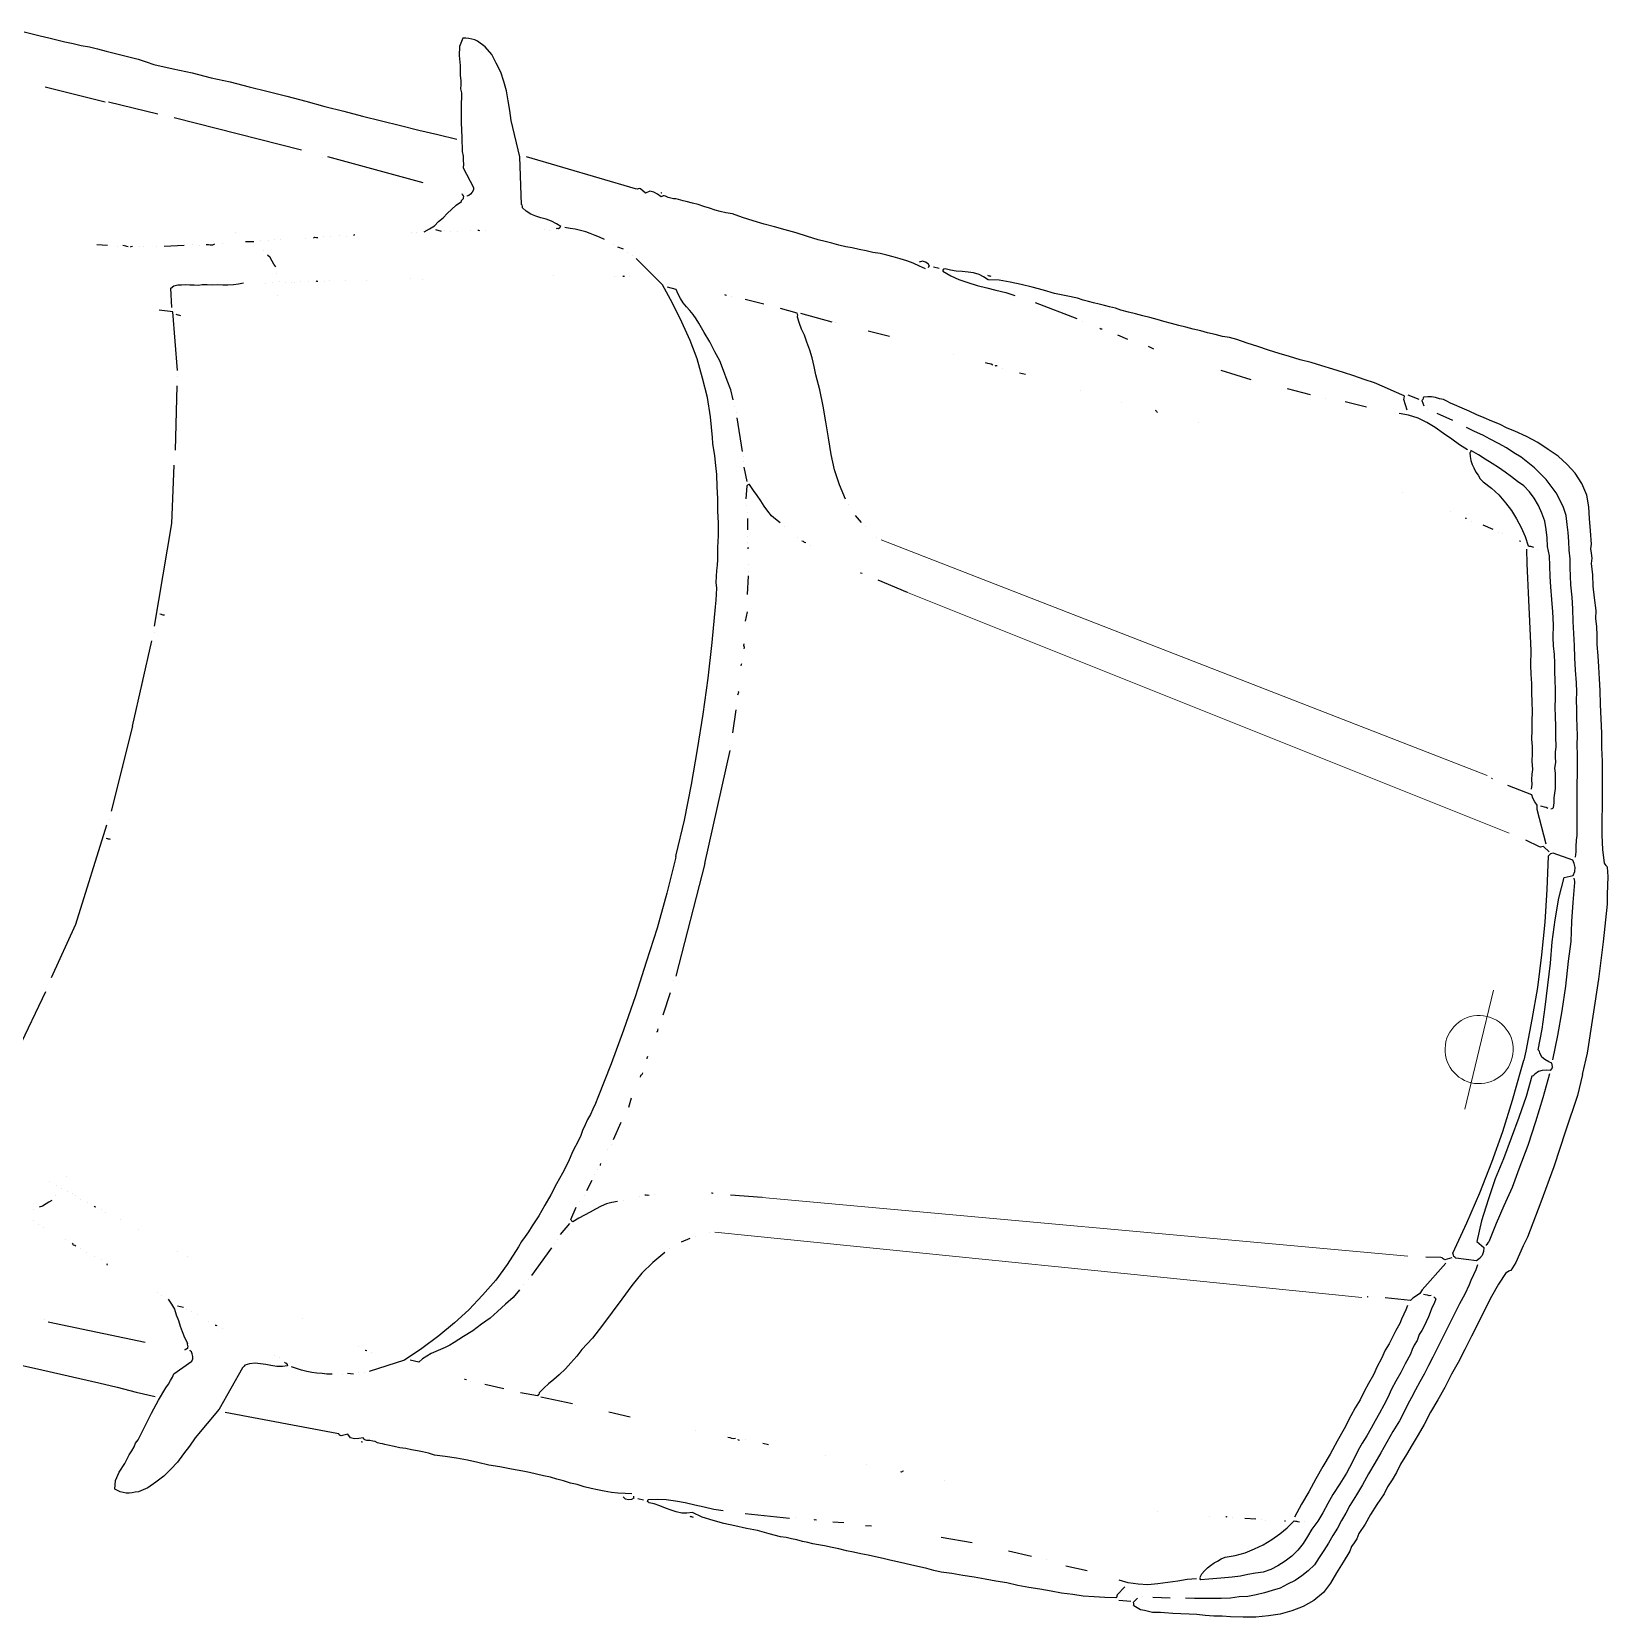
# Model space of a CAD drawing. Header units: metres. Extents: x -45 to 1930, y -347 to 488.
# Drawn here: x 113.366 to 115.365, y -323.174 to -321.165 of the extents above; entities that cross this region are included whole.
import ezdxf

# ---------------------------------------------------------------- set-up
doc = ezdxf.new("R2010")
doc.units = ezdxf.units.M

# ---------------------------------------------------------------- blocks, each defined once
blk = doc.blocks.new('BMW3-PUD')
at = {"lineweight": 0}
for p, q in [((1.0314, 0.4512), (0.2143, 0.3401)), ((0.9833, 0.3943), (0.17, 0.2757)), ((0.1432, 0.0776), (0.1432, 0)), ((0.1432, -0.0776), (0.1432, 0)), ((0.9833, -0.3943), (0.17, -0.2757)), ((1.0314, -0.4512), (0.2143, -0.3401))]:
    blk.add_line(p, q, dxfattribs=at)
for points in [[(1.5236, 0.7387), (1.5228, 0.7394), (1.5213, 0.7394), (1.5198, 0.7409), (1.519, 0.7424), (1.525, 0.7447), (1.5318, 0.7463), (1.5393, 0.7471), (1.546, 0.7472), (1.5528, 0.748), (1.5595, 0.7489), (1.5663, 0.7512), (1.5715, 0.7543), (1.5722, 0.7558), (1.573, 0.7573), (1.5737, 0.758), (1.5737, 0.758), (1.5902, 0.8161), (1.6115, 0.8584), (1.6159, 0.8704), (1.621, 0.8818), (1.6261, 0.8938), (1.632, 0.9044), (1.6386, 0.915), (1.6468, 0.9249), (1.6549, 0.934), (1.6653, 0.9416), (1.6691, 0.9432), (1.6728, 0.9447), (1.6765, 0.9462), (1.6803, 0.9471), (1.684, 0.9471), (1.6878, 0.9471), (1.6916, 0.9464), (1.6953, 0.9457), (1.697, 0.9345), (1.6948, 0.9232), (1.6905, 0.9111), (1.6876, 0.8991), (1.6855, 0.893), (1.684, 0.8878), (1.6833, 0.8825), (1.6811, 0.878), (1.6768, 0.8592), (1.6725, 0.8411), (1.6675, 0.823), (1.6625, 0.8057), (1.6603, 0.8004), (1.6588, 0.7951), (1.6574, 0.7906), (1.6567, 0.7861), (1.6382, 0.7648), (1.6375, 0.7618), (1.6382, 0.7588), (1.6398, 0.7558), (1.6413, 0.7536), (1.6413, 0.7536), (1.6428, 0.7529), (1.6436, 0.7521), (1.6436, 0.7521)], [(1.8455, 0.8206), (1.8207, 0.8203), (1.796, 0.82), (1.7712, 0.8197), (1.7464, 0.8194), (1.7224, 0.8192), (1.6976, 0.8196), (1.6728, 0.8193)], [(0.421, 0.7668), (0.4283, 0.7789), (0.4283, 0.7804), (0.4283, 0.7812), (0.4283, 0.7827), (0.429, 0.7834), (0.4425, 0.7859), (0.456, 0.7883), (0.4695, 0.7907), (0.483, 0.7916), (0.4972, 0.7933), (0.5107, 0.7942), (0.525, 0.7951), (0.5392, 0.796), (0.5535, 0.7969), (0.5678, 0.7971), (0.582, 0.798), (0.5955, 0.7989), (0.6098, 0.7998), (0.624, 0.8008), (0.6383, 0.8017), (0.6518, 0.8034), (0.6615, 0.8035), (0.6706, 0.8028), (0.6803, 0.803), (0.6901, 0.8031), (0.6991, 0.8032), (0.7089, 0.8033), (0.7186, 0.8034), (0.7276, 0.8035), (0.7374, 0.8036), (0.7471, 0.8038), (0.7562, 0.8046), (0.7659, 0.8047), (0.7749, 0.8048), (0.7847, 0.8049), (0.7937, 0.8051), (0.8035, 0.8052), (0.811, 0.806), (0.8185, 0.8061), (0.8252, 0.8062), (0.832, 0.8063), (0.8395, 0.8063), (0.8462, 0.8064), (0.853, 0.8065), (0.8605, 0.8074), (0.8755, 0.8068), (0.8905, 0.8062), (0.9048, 0.8071), (0.9198, 0.8073), (0.9341, 0.8075), (0.9484, 0.8069), (0.9626, 0.8063), (0.9762, 0.8035), (0.9829, 0.8058), (0.9889, 0.8074), (0.9964, 0.8075), (1.0032, 0.8068), (1.0107, 0.8061), (1.0182, 0.8047), (1.0257, 0.8041), (1.0325, 0.8042), (1.034, 0.8034), (1.0347, 0.8034), (1.0348, 0.8019), (1.0348, 0.8004), (1.0236, 0.7973), (1.0123, 0.7949), (1.0003, 0.794), (0.9883, 0.7931), (0.9756, 0.793), (0.9635, 0.7928), (0.9508, 0.7927), (0.9388, 0.7918)], [(0.9784, 0.8088), (0.9776, 0.8088), (0.9761, 0.8087), (0.9754, 0.8087), (0.9739, 0.8087)], [(1.0535, 0.8007), (1.0535, 0.8007), (1.0535, 0.8022), (1.0528, 0.8029), (1.0528, 0.8029), (1.055, 0.8052), (1.0587, 0.8067), (1.0625, 0.8068), (1.0663, 0.8046)], [(1.0566, 0.7984), (1.0648, 0.8), (1.0738, 0.8016), (1.0821, 0.8025), (1.0911, 0.8033), (1.1001, 0.8035), (1.1083, 0.8036), (1.1173, 0.8037), (1.1264, 0.803), (1.1354, 0.8031), (1.1444, 0.8025), (1.1534, 0.8026), (1.1617, 0.8019), (1.1707, 0.802), (1.1797, 0.8022), (1.1887, 0.8023), (1.1977, 0.8024), (1.212, 0.8033), (1.227, 0.8042), (1.2412, 0.8051), (1.2555, 0.8053), (1.269, 0.8055), (1.2833, 0.8064), (1.2975, 0.8073), (1.311, 0.809), (1.3193, 0.8083), (1.3268, 0.8084), (1.3335, 0.8085), (1.341, 0.8093), (1.3485, 0.8094), (1.356, 0.8103), (1.3636, 0.8104), (1.3718, 0.8104), (1.3756, 0.8105), (1.3786, 0.8105), (1.3816, 0.8106), (1.3853, 0.8106), (1.3883, 0.8099), (1.3914, 0.8099), (1.3951, 0.81), (1.3988, 0.8108), (1.4004, 0.8108), (1.4018, 0.8108), (1.4026, 0.8101), (1.4041, 0.8086), (1.4094, 0.8109), (1.4146, 0.8125), (1.4198, 0.8125), (1.4244, 0.8088), (1.4319, 0.8127), (1.4334, 0.8127), (1.4349, 0.812), (1.4356, 0.8112), (1.4379, 0.8112), (1.582, 0.8182)], [(1.4055, 0.8139), (1.4055, 0.8139), (1.4048, 0.8139), (1.4041, 0.8138), (1.4041, 0.8138)], [(1.4378, 0.8143), (1.4378, 0.8143)], [(0.0086, 0), (0.0085, 0.0275), (0.0125, 0.0749), (0.0164, 0.1222), (0.0218, 0.1696), (0.028, 0.217), (0.0309, 0.229), (0.033, 0.2403), (0.0351, 0.2516), (0.0388, 0.2629), (0.0402, 0.2637), (0.041, 0.2644), (0.0425, 0.266), (0.0439, 0.2667), (0.0498, 0.2833), (0.0548, 0.3006), (0.0591, 0.3187), (0.0634, 0.3376), (0.0677, 0.3556), (0.072, 0.3737), (0.0763, 0.3918), (0.0813, 0.4083), (0.0856, 0.4264), (0.0907, 0.4437), (0.0957, 0.4611), (0.1, 0.4784), (0.1043, 0.4927), (0.1087, 0.507), (0.113, 0.5206), (0.1173, 0.5342), (0.1202, 0.5455), (0.1231, 0.556), (0.1268, 0.5658), (0.1289, 0.5756), (0.1347, 0.5907), (0.1398, 0.605), (0.1434, 0.6186), (0.1485, 0.6322), (0.1491, 0.6389), (0.1513, 0.645), (0.1535, 0.6503), (0.1542, 0.6563), (0.1593, 0.6721), (0.1643, 0.6872), (0.1687, 0.7015), (0.1745, 0.7151), (0.1841, 0.728), (0.1953, 0.7386), (0.2079, 0.747), (0.2214, 0.7547), (0.2355, 0.7601), (0.2505, 0.7655), (0.2662, 0.7695), (0.282, 0.7727), (0.2924, 0.7743), (0.3029, 0.7767), (0.3134, 0.7783), (0.3239, 0.7799), (0.3337, 0.7815), (0.3442, 0.7839), (0.3539, 0.7855), (0.3644, 0.7872), (0.3696, 0.788), (0.3749, 0.7895), (0.3794, 0.7904), (0.3846, 0.7904), (0.3899, 0.7905), (0.3951, 0.7905), (0.3997, 0.7891), (0.4042, 0.7876), (0.4049, 0.7869), (0.4049, 0.7861), (0.405, 0.7846), (0.4057, 0.7832), (0.402, 0.7771)], [(0.4095, 0.7832), (0.4245, 0.7856)], [(0.8548, 0.7818), (0.911, 0.7892)], [(1.04, 0.8027), (1.0475, 0.8028)], [(0.3616, 0.7676), (0.3833, 0.7716)], [(0.3961, 0.774), (0.3961, 0.774)], [(0.7513, 0.767), (0.7588, 0.7686)], [(0.7866, 0.7712), (0.8001, 0.7736)], [(0.8211, 0.7761), (0.8211, 0.7761), (0.8226, 0.7761), (0.8233, 0.7761), (0.8241, 0.7769)], [(0.8473, 0.7794), (0.8473, 0.7794)], [(0.0815, 0.2657), (0.0822, 0.2724), (0.0836, 0.2792), (0.085, 0.2868), (0.0857, 0.2928), (0.0885, 0.3056), (0.0921, 0.3191), (0.095, 0.3312), (0.0978, 0.344), (0.1007, 0.356), (0.1036, 0.3688), (0.1064, 0.3809), (0.1093, 0.3929), (0.1122, 0.4042), (0.115, 0.4162), (0.1179, 0.4268), (0.1208, 0.4381), (0.1236, 0.4487), (0.1265, 0.4592), (0.1286, 0.4697), (0.1315, 0.481), (0.1366, 0.4961), (0.1409, 0.5112), (0.1452, 0.5262), (0.1496, 0.5406), (0.1539, 0.5556), (0.1582, 0.5707), (0.1625, 0.585), (0.1676, 0.6001), (0.1705, 0.6106), (0.1734, 0.6212), (0.1763, 0.6317), (0.1799, 0.6423), (0.1828, 0.6528), (0.1864, 0.6634), (0.19, 0.6732), (0.1937, 0.6838), (0.1996, 0.6929), (0.2062, 0.7012), (0.2129, 0.7088), (0.2211, 0.7156), (0.2293, 0.7225), (0.2382, 0.7279), (0.2471, 0.7332), (0.2569, 0.7378), (0.2666, 0.7424), (0.277, 0.7456), (0.2875, 0.7495), (0.2987, 0.7526), (0.31, 0.7557), (0.3204, 0.7581), (0.3317, 0.7605), (0.3429, 0.7629)], [(0.335, 0.7358), (0.3462, 0.7396), (0.3574, 0.7443), (0.3693, 0.7489), (0.3813, 0.7536), (0.3933, 0.7575), (0.4053, 0.7599), (0.418, 0.7608), (0.43, 0.7602)], [(0.4721, 0.7584), (0.4999, 0.7588)], [(0.5255, 0.7568), (0.5255, 0.7568)], [(0.545, 0.757), (0.575, 0.7574)], [(0.6223, 0.7579), (0.6621, 0.7607)], [(1.4613, 0.7394), (1.468, 0.741), (1.474, 0.7418), (1.4807, 0.7427), (1.4867, 0.7435), (1.4935, 0.7436), (1.5003, 0.7437), (1.507, 0.743), (1.5138, 0.7423)], [(1.6856, 0.6955), (1.6802, 0.7007), (1.6749, 0.7059), (1.6711, 0.7127), (1.6665, 0.7186), (1.6627, 0.7253), (1.6588, 0.7313), (1.6543, 0.738), (1.6489, 0.7439), (1.6489, 0.7454), (1.6482, 0.7469), (1.6474, 0.7484), (1.6474, 0.7492), (1.6474, 0.7507), (1.6481, 0.7514), (1.6496, 0.7529), (1.6503, 0.7537)], [(1.7014, 0.7558), (1.8267, 0.7596)], [(1.8327, 0.7574), (1.8327, 0.7574)], [(0.126, 0.318), (0.126, 0.318), (0.1244, 0.3188), (0.1237, 0.3195), (0.1229, 0.3202), (0.1236, 0.3262), (0.125, 0.3323), (0.1257, 0.3383), (0.1264, 0.3443), (0.1278, 0.3511), (0.1292, 0.3571), (0.1307, 0.3631), (0.1329, 0.3691), (0.1335, 0.3767), (0.1357, 0.3835), (0.1371, 0.3895), (0.1378, 0.3955), (0.1414, 0.4091), (0.1442, 0.4211), (0.1478, 0.4332), (0.1507, 0.4445), (0.1528, 0.4558), (0.1557, 0.4663), (0.1586, 0.4776), (0.1615, 0.4881), (0.1643, 0.4987), (0.1672, 0.5092), (0.1708, 0.5198), (0.1737, 0.5296), (0.1773, 0.5454), (0.1816, 0.5612), (0.1867, 0.5763), (0.1918, 0.5914), (0.1954, 0.6042), (0.199, 0.617), (0.2026, 0.6291), (0.2077, 0.6404), (0.2106, 0.6509), (0.2142, 0.6607), (0.2186, 0.6705), (0.2245, 0.6796), (0.2311, 0.688), (0.2386, 0.6956), (0.246, 0.7024), (0.255, 0.7078), (0.2639, 0.7116), (0.2729, 0.7155), (0.2818, 0.7194), (0.2916, 0.7232), (0.3005, 0.7263), (0.3103, 0.7295), (0.32, 0.7326), (0.3297, 0.7357), (0.3305, 0.7357), (0.3305, 0.7342), (0.3305, 0.7335), (0.3312, 0.7327), (0.3298, 0.7282), (0.3276, 0.7237), (0.3247, 0.7191), (0.3217, 0.7153), (0.318, 0.7108), (0.3143, 0.7077), (0.3106, 0.7039), (0.3061, 0.7009), (0.2942, 0.6955), (0.283, 0.6893), (0.2725, 0.6817), (0.2629, 0.6741), (0.254, 0.665), (0.2458, 0.6558), (0.2384, 0.646), (0.2318, 0.6354), (0.2303, 0.6354), (0.2288, 0.6354), (0.2273, 0.6354), (0.225, 0.6353)], [(1.1907, 0), (1.1907, 0.0026), (1.1909, 0.0476), (1.1927, 0.0935), (1.1959, 0.1386), (1.1991, 0.1836), (1.2038, 0.2295), (1.2093, 0.2746), (1.2155, 0.3197), (1.2169, 0.328), (1.2183, 0.3356), (1.2197, 0.3431), (1.2219, 0.3499), (1.2233, 0.3574), (1.2247, 0.3649), (1.2254, 0.3717), (1.2268, 0.3785), (1.2304, 0.3935), (1.2332, 0.4086), (1.2368, 0.4236), (1.2411, 0.4387), (1.2447, 0.4538), (1.249, 0.4681), (1.2533, 0.4831), (1.2584, 0.4975), (1.2613, 0.5058), (1.2642, 0.5126), (1.2671, 0.5201), (1.2693, 0.5276), (1.278, 0.5525), (1.2875, 0.5752), (1.2993, 0.5978), (1.3118, 0.6198), (1.3258, 0.6402), (1.3413, 0.6607), (1.3583, 0.6811), (1.3761, 0.7009), (1.4164, 0.7254)], [(1.4224, 0.7277), (1.4224, 0.7277)], [(1.4291, 0.73), (1.4291, 0.73)], [(1.4351, 0.7331), (1.4426, 0.734)], [(1.4485, 0.7363), (1.4485, 0.7363)], [(1.5312, 0.735), (1.5312, 0.735)], [(1.5379, 0.7336), (1.5379, 0.7336)], [(1.081, 0.7041), (1.1088, 0.7044)], [(1.0873, 0.4909), (1.0991, 0.5068), (1.1094, 0.5235), (1.1182, 0.5416), (1.1262, 0.5612), (1.1343, 0.5801), (1.1423, 0.599), (1.1511, 0.6179), (1.1607, 0.6352), (1.165, 0.645), (1.1702, 0.6549), (1.1753, 0.664), (1.1812, 0.673), (1.1864, 0.6806), (1.1916, 0.6874), (1.196, 0.6935), (1.2004, 0.701), (1.2004, 0.7018), (1.2004, 0.7033), (1.2011, 0.704), (1.2019, 0.7056), (1.2236, 0.7066)], [(1.1515, 0.7057), (1.1515, 0.7057)], [(1.1561, 0.705), (1.1973, 0.7062)], [(1.2454, 0.7068), (1.2702, 0.7071)], [(1.2882, 0.7073), (1.2882, 0.7073)], [(1.2942, 0.7067), (1.2942, 0.7067), (1.2957, 0.7067), (1.2965, 0.7067), (1.2965, 0.7067)], [(1.6102, 0.7157), (1.6102, 0.7157)], [(1.62, 0.7136), (1.62, 0.7136), (1.6193, 0.7135), (1.6178, 0.7135), (1.6178, 0.7135)], [(1.6291, 0.7107), (1.6291, 0.7107)], [(1.6449, 0.7063), (1.6449, 0.7063)], [(1.6532, 0.7042), (1.6532, 0.7042)], [(0.6742, 0.6895), (0.6742, 0.6895)], [(0.7282, 0.6901), (0.7282, 0.6901), (0.7297, 0.6909), (0.7305, 0.6917), (0.7312, 0.6917)], [(0.7755, 0.6922), (0.7755, 0.6922)], [(0.8295, 0.6943), (0.8295, 0.6943)], [(0.9023, 0.6975), (0.9099, 0.6976)], [(0.9324, 0.6978), (0.9324, 0.6978)], [(0.9421, 0.6994), (0.9421, 0.6994), (0.9414, 0.7002), (0.9398, 0.7002), (0.9398, 0.7002)], [(0.9451, 0.6995), (0.9474, 0.7003), (0.9496, 0.7003), (0.9519, 0.7003), (0.9549, 0.7004)], [(0.9962, 0.7009), (0.9962, 0.7009)], [(1.2552, 0.58), (1.261, 0.5914), (1.2684, 0.602), (1.2758, 0.6133), (1.2832, 0.6239), (1.2921, 0.6338), (1.3009, 0.6444), (1.3106, 0.6543), (1.3202, 0.6642), (1.3247, 0.6687), (1.3299, 0.6733), (1.3351, 0.6771), (1.3403, 0.6809), (1.3455, 0.6847), (1.35, 0.6893), (1.3544, 0.6939), (1.3581, 0.6992), (1.3694, 0.6993)], [(1.4189, 0.7014), (1.4189, 0.7014)], [(1.4279, 0.7), (1.4279, 0.7), (1.4272, 0.7), (1.4257, 0.7), (1.4257, 0.7)], [(1.4377, 0.6971), (1.4377, 0.6971)], [(1.6607, 0.7028), (1.6607, 0.7028)], [(1.6645, 0.7013), (1.672, 0.7014)], [(1.6954, 0.6927), (1.6954, 0.6927)], [(1.7014, 0.6905), (1.7014, 0.6905)], [(0.4027, 0.6637), (0.4027, 0.6637)], [(1.5138, 0.6793), (1.5138, 0.6793)], [(1.7714, 0.6703), (1.7714, 0.6703), (1.7714, 0.6711), (1.7707, 0.6718), (1.7707, 0.6718)], [(1.7798, 0.6666), (1.7798, 0.6666)], [(1.7895, 0.6653), (1.7895, 0.6653)], [(0.267, 0.6433), (0.267, 0.6433)], [(0.273, 0.6434), (0.273, 0.6434)], [(0.2797, 0.645), (0.2932, 0.6474)], [(0.309, 0.6491), (0.309, 0.6491)], [(0.3157, 0.6507), (0.3157, 0.6507), (0.3165, 0.6507), (0.3172, 0.6507), (0.3172, 0.6507)], [(0.3374, 0.6547), (0.3374, 0.6547)], [(1.8001, 0.6616), (1.8001, 0.6616)], [(1.8084, 0.6595), (1.8084, 0.6595)], [(1.8204, 0.6551), (1.8197, 0.6559), (1.8189, 0.6566), (1.8167, 0.6566), (1.8152, 0.6573)], [(1.8302, 0.6522), (1.8302, 0.6522)], [(1.8604, 0.6436), (1.8604, 0.6436)], [(0.1558, 0.3364), (0.1564, 0.3424), (0.1579, 0.3484), (0.1593, 0.3552), (0.16, 0.3612), (0.1629, 0.371), (0.165, 0.3801), (0.1672, 0.3891), (0.17, 0.3981), (0.1721, 0.4094), (0.175, 0.4207), (0.1771, 0.432), (0.1807, 0.4441), (0.1836, 0.4554), (0.1865, 0.4667), (0.1901, 0.478), (0.193, 0.4893), (0.1973, 0.5073), (0.2023, 0.5247), (0.2073, 0.5428), (0.2124, 0.5601), (0.2175, 0.5774), (0.2225, 0.5955), (0.2276, 0.6128), (0.2326, 0.6309)], [(0.219, 0.633), (0.219, 0.633)], [(0.2423, 0.6385), (0.2423, 0.6385), (0.243, 0.6386), (0.2438, 0.6386), (0.2438, 0.6386)], [(1.6742, 0.6368), (1.6742, 0.6368)], [(1.6885, 0.634), (1.6885, 0.634)], [(1.8679, 0.6414), (1.8679, 0.6414)], [(1.8755, 0.6385), (1.8755, 0.6385)], [(1.8786, 0.625), (1.8786, 0.625)], [(1.7428, 0.6189), (1.7428, 0.6189)], [(1.7684, 0.6117), (1.7684, 0.6117)], [(1.788, 0.6074), (1.788, 0.6074)], [(1.794, 0.6052), (1.794, 0.6052)], [(1.8046, 0.6031), (1.8046, 0.6031), (1.8038, 0.6031), (1.8023, 0.6031), (1.8023, 0.6031)], [(1.8585, 0.6083), (1.8615, 0.6113), (1.8645, 0.6143), (1.8682, 0.6181), (1.8719, 0.6204)], [(1.8143, 0.6002), (1.8143, 0.6002)], [(1.8234, 0.5981), (1.8234, 0.5981)], [(1.8309, 0.5952), (1.8309, 0.5952)], [(1.8347, 0.5937), (1.8347, 0.5937)], [(1.8422, 0.5923), (1.8422, 0.5923)], [(1.8498, 0.5909), (1.8498, 0.5909)], [(1.8556, 0.6007), (1.8556, 0.6007)], [(1.8573, 0.588), (1.8573, 0.588)], [(1.8664, 0.5851), (1.8664, 0.5851)], [(1.2471, 0.5649), (1.2471, 0.5649)], [(1.2522, 0.5725), (1.2522, 0.5725)], [(1.8477, 0.5743), (1.8477, 0.5743)], [(1.2281, 0.5189), (1.2449, 0.5589)], [(1.2237, 0.5068), (1.2237, 0.5068)], [(1.2259, 0.5129), (1.2259, 0.5129)], [(1.0821, 0.4849), (1.0821, 0.4849)], [(1.2135, 0.4834), (1.2216, 0.5001)], [(1.0546, 0.4627), (1.0546, 0.4627)], [(1.0605, 0.4666), (1.0702, 0.4735)], [(1.1607, 0.4423), (1.1674, 0.4453), (1.1734, 0.4484), (1.1794, 0.453), (1.1853, 0.4583), (1.1912, 0.4636), (1.1972, 0.469), (1.2031, 0.4743), (1.2098, 0.4804), (1.2106, 0.4804), (1.2113, 0.4797), (1.2121, 0.4789), (1.2128, 0.4782), (1.21, 0.4616)], [(1.0382, 0.4528), (1.0382, 0.4528)], [(1.2035, 0.445), (1.2035, 0.445)], [(1.2079, 0.4541), (1.2079, 0.4541)], [(0.7998, 0.4222), (0.7998, 0.4222)], [(1.1166, 0.4229), (1.1166, 0.4229)], [(1.1234, 0.4253), (1.1249, 0.4253), (1.1264, 0.4261), (1.1271, 0.4261), (1.1286, 0.4261)], [(1.1353, 0.4292), (1.1353, 0.4292)], [(1.154, 0.4392), (1.154, 0.4392)], [(1.1985, 0.4239), (1.202, 0.4382)], [(1.9277, 0.353), (1.9447, 0.4328)], [(1.0448, 0.4041), (1.0448, 0.4041), (1.0463, 0.4041), (1.047, 0.4041), (1.047, 0.4041)], [(1.1927, 0.4006), (1.1927, 0.4006), (1.1927, 0.4021), (1.1927, 0.4028), (1.1927, 0.4028)], [(1.1949, 0.4089), (1.1949, 0.4089)], [(1.197, 0.4164), (1.197, 0.4164)], [(0.9833, 0.3943), (1.023, 0.4008)], [(0.7644, 0.3677), (0.7644, 0.3677)], [(1.1799, 0.3441), (1.1841, 0.3675)], [(1.1855, 0.3735), (1.1855, 0.3735)], [(1.1877, 0.381), (1.1877, 0.381)], [(0.1212, 0.2729), (0.1425, 0.313), (0.144, 0.3182), (0.1477, 0.322), (0.1514, 0.3258), (0.1536, 0.3296), (0.1858, 0.3338)], [(0.2068, 0.3378), (0.2068, 0.3378), (0.2075, 0.3378), (0.2083, 0.3378), (0.2083, 0.3378)], [(0.2143, 0.3401), (0.2143, 0.3401)], [(1.1743, 0.311), (1.1749, 0.323)], [(1.9018, 0.1297), (1.9108, 0.2612), (1.9249, 0.3342)], [(0.1297, 0.3173), (0.132, 0.3181), (0.1342, 0.3181), (0.1372, 0.3181), (0.1395, 0.3182)], [(1.1679, 0.2764), (1.1679, 0.2779), (1.1687, 0.2794), (1.1694, 0.2802), (1.1694, 0.2824)], [(0.0477, 0), (0.0479, 0.001), (0.0493, 0.0047), (0.0538, 0.0055), (0.0591, 0.0071), (0.0635, 0.0094), (0.0673, 0.014), (0.068, 0.0155), (0.0687, 0.0162), (0.0702, 0.017), (0.0702, 0.017), (0.0714, 0.044), (0.0741, 0.0718), (0.0775, 0.0997), (0.0809, 0.1275), (0.0851, 0.1546), (0.0878, 0.1824), (0.0897, 0.2102), (0.0894, 0.2372), (0.0788, 0.2424), (0.078, 0.2476), (0.0787, 0.2529), (0.0809, 0.2574), (0.0838, 0.2612), (0.1101, 0.2638), (0.1116, 0.263), (0.1131, 0.2623), (0.1139, 0.2608), (0.1154, 0.2586), (0.1069, 0.2172), (0.0998, 0.1765), (0.0943, 0.1352), (0.0896, 0.0938), (0.0871, 0.0525), (0.0853, 0.0119), (0.085, 0)], [(0.1153, 0.2646), (0.1235, 0.2692), (0.1243, 0.2692), (0.1258, 0.2684), (0.1273, 0.2677), (0.1288, 0.2677), (0.1475, 0.2717)], [(0.17, 0.2757), (0.17, 0.2757)], [(1.1667, 0.2546), (1.1667, 0.2546), (1.1667, 0.2561), (1.1667, 0.2568), (1.1666, 0.2576)], [(0.0493, 0.0092), (0.0504, 0.0408), (0.0523, 0.0724), (0.0549, 0.1039), (0.059, 0.1355), (0.0617, 0.1603), (0.0667, 0.1851), (0.0709, 0.2092), (0.0744, 0.2341), (0.0751, 0.2356), (0.0759, 0.2378), (0.0766, 0.2386), (0.0766, 0.2393)], [(1.1619, 0.2177), (1.1619, 0.2193), (1.1619, 0.22), (1.1618, 0.2215), (1.1626, 0.2222)], [(1.1572, 0.1696), (1.1598, 0.199)], [(1.153, 0), (1.1552, 0.1471)], [(1.1574, 0.1531), (1.1574, 0.1531)], [(1.8926, 0.1461), (1.8941, 0.1461), (1.8956, 0.1462), (1.8964, 0.1462), (1.8986, 0.1462)], [(1.9004, 0.1222), (1.9004, 0.1222)], [(1.8992, 0), (1.9005, 0.1109)], [(1.8987, 0.0535), (1.8987, 0.0535)], [(1.8988, 0.0588), (1.8988, 0.0588)], [(0.0086, 0), (0.0085, -0.0275), (0.0125, -0.0749), (0.0164, -0.1222), (0.0218, -0.1696), (0.028, -0.217), (0.0309, -0.229), (0.033, -0.2403), (0.0351, -0.2516), (0.0388, -0.2629), (0.0402, -0.2637), (0.041, -0.2644), (0.0425, -0.266), (0.0439, -0.2667), (0.0498, -0.2833), (0.0548, -0.3006), (0.0591, -0.3187), (0.0634, -0.3376), (0.0677, -0.3556), (0.072, -0.3737), (0.0763, -0.3918), (0.0813, -0.4083), (0.0856, -0.4264), (0.0907, -0.4437), (0.0957, -0.4611), (0.1, -0.4784), (0.1043, -0.4927), (0.1087, -0.507), (0.113, -0.5206), (0.1173, -0.5342), (0.1202, -0.5455), (0.1231, -0.556), (0.1268, -0.5658), (0.1289, -0.5756), (0.1347, -0.5907), (0.1398, -0.605), (0.1434, -0.6186), (0.1485, -0.6322), (0.1491, -0.6389), (0.1513, -0.645), (0.1535, -0.6503), (0.1542, -0.6563), (0.1593, -0.6721), (0.1643, -0.6872), (0.1687, -0.7015), (0.1745, -0.7151), (0.1841, -0.728), (0.1953, -0.7386), (0.2079, -0.747), (0.2214, -0.7547), (0.2355, -0.7601), (0.2505, -0.7655), (0.2662, -0.7695), (0.282, -0.7727), (0.2924, -0.7743), (0.3029, -0.7767), (0.3134, -0.7783), (0.3239, -0.7799), (0.3337, -0.7815), (0.3442, -0.7839), (0.3539, -0.7855), (0.3644, -0.7872), (0.3696, -0.788), (0.3749, -0.7895), (0.3794, -0.7904), (0.3846, -0.7904), (0.3899, -0.7905), (0.3951, -0.7905), (0.3997, -0.7891), (0.4042, -0.7876), (0.4049, -0.7869), (0.4049, -0.7861), (0.405, -0.7846), (0.4057, -0.7832), (0.402, -0.7771)], [(1.153, 0), (1.1552, -0.1471)], [(1.1907, 0), (1.1907, -0.0026), (1.1909, -0.0476), (1.1927, -0.0935), (1.1959, -0.1386), (1.1991, -0.1836), (1.2038, -0.2295), (1.2093, -0.2746), (1.2155, -0.3197), (1.2169, -0.328), (1.2183, -0.3356), (1.2197, -0.3431), (1.2219, -0.3499), (1.2233, -0.3574), (1.2247, -0.3649), (1.2254, -0.3717), (1.2268, -0.3785), (1.2304, -0.3935), (1.2332, -0.4086), (1.2368, -0.4236), (1.2411, -0.4387), (1.2447, -0.4538), (1.249, -0.4681), (1.2533, -0.4831), (1.2584, -0.4975), (1.2613, -0.5058), (1.2642, -0.5126), (1.2671, -0.5201), (1.2693, -0.5276), (1.278, -0.5525), (1.2875, -0.5752), (1.2993, -0.5978), (1.3118, -0.6198), (1.3258, -0.6402), (1.3413, -0.6607), (1.3583, -0.6811), (1.3761, -0.7009), (1.4164, -0.7254)], [(0.0477, 0), (0.0479, -0.001), (0.0493, -0.0047), (0.0538, -0.0055), (0.0591, -0.0071), (0.0635, -0.0094), (0.0673, -0.014), (0.068, -0.0155), (0.0687, -0.0162), (0.0702, -0.017), (0.0702, -0.017), (0.0714, -0.044), (0.0741, -0.0718), (0.0775, -0.0997), (0.0809, -0.1275), (0.0851, -0.1546), (0.0878, -0.1824), (0.0897, -0.2102), (0.0894, -0.2372), (0.0788, -0.2424), (0.078, -0.2476), (0.0787, -0.2529), (0.0809, -0.2574), (0.0838, -0.2612), (0.1101, -0.2638), (0.1116, -0.263), (0.1131, -0.2623), (0.1139, -0.2608), (0.1154, -0.2586), (0.1069, -0.2172), (0.0998, -0.1765), (0.0943, -0.1352), (0.0896, -0.0938), (0.0871, -0.0525), (0.0853, -0.0119), (0.085, 0)], [(0.0493, -0.0092), (0.0504, -0.0408), (0.0523, -0.0724), (0.0549, -0.1039), (0.059, -0.1355), (0.0617, -0.1603), (0.0667, -0.1851), (0.0709, -0.2092), (0.0744, -0.2341), (0.0751, -0.2356), (0.0759, -0.2378), (0.0766, -0.2386), (0.0766, -0.2393)], [(1.8992, 0), (1.9005, -0.1109)], [(1.8987, -0.0535), (1.8987, -0.0535)], [(1.8988, -0.0588), (1.8988, -0.0588)], [(1.9004, -0.1222), (1.9004, -0.1222)], [(1.9018, -0.1297), (1.9108, -0.2612), (1.9249, -0.3342)], [(1.1574, -0.1531), (1.1574, -0.1531)], [(1.8926, -0.1461), (1.8941, -0.1461), (1.8956, -0.1462), (1.8964, -0.1462), (1.8986, -0.1462)], [(1.1572, -0.1696), (1.1598, -0.199)], [(1.1619, -0.2177), (1.1619, -0.2193), (1.1619, -0.22), (1.1618, -0.2215), (1.1626, -0.2222)], [(1.1667, -0.2546), (1.1667, -0.2546), (1.1667, -0.2561), (1.1667, -0.2568), (1.1666, -0.2576)], [(0.0815, -0.2657), (0.0822, -0.2724), (0.0836, -0.2792), (0.085, -0.2868), (0.0857, -0.2928), (0.0885, -0.3056), (0.0921, -0.3191), (0.095, -0.3312), (0.0978, -0.344), (0.1007, -0.356), (0.1036, -0.3688), (0.1064, -0.3809), (0.1093, -0.3929), (0.1122, -0.4042), (0.115, -0.4162), (0.1179, -0.4268), (0.1208, -0.4381), (0.1236, -0.4487), (0.1265, -0.4592), (0.1286, -0.4697), (0.1315, -0.481), (0.1366, -0.4961), (0.1409, -0.5112), (0.1452, -0.5262), (0.1496, -0.5406), (0.1539, -0.5556), (0.1582, -0.5707), (0.1625, -0.585), (0.1676, -0.6001), (0.1705, -0.6106), (0.1734, -0.6212), (0.1763, -0.6317), (0.1799, -0.6423), (0.1828, -0.6528), (0.1864, -0.6634), (0.19, -0.6732), (0.1937, -0.6838), (0.1996, -0.6929), (0.2062, -0.7012), (0.2129, -0.7088), (0.2211, -0.7156), (0.2293, -0.7225), (0.2382, -0.7279), (0.2471, -0.7332), (0.2569, -0.7378), (0.2666, -0.7424), (0.277, -0.7456), (0.2875, -0.7495), (0.2987, -0.7526), (0.31, -0.7557), (0.3204, -0.7581), (0.3317, -0.7605), (0.3429, -0.7629)], [(0.1153, -0.2646), (0.1235, -0.2692), (0.1243, -0.2692), (0.1258, -0.2684), (0.1273, -0.2677), (0.1288, -0.2677), (0.1475, -0.2717)], [(0.1212, -0.2729), (0.1425, -0.313), (0.144, -0.3182), (0.1477, -0.322), (0.1514, -0.3258), (0.1536, -0.3296), (0.1858, -0.3338)], [(0.17, -0.2757), (0.17, -0.2757)], [(1.1679, -0.2764), (1.1679, -0.2779), (1.1687, -0.2794), (1.1694, -0.2802), (1.1694, -0.2824)], [(0.126, -0.318), (0.126, -0.318), (0.1244, -0.3188), (0.1237, -0.3195), (0.1229, -0.3202), (0.1236, -0.3262), (0.125, -0.3323), (0.1257, -0.3383), (0.1264, -0.3443), (0.1278, -0.3511), (0.1292, -0.3571), (0.1307, -0.3631), (0.1329, -0.3691), (0.1335, -0.3767), (0.1357, -0.3835), (0.1371, -0.3895), (0.1378, -0.3955), (0.1414, -0.4091), (0.1442, -0.4211), (0.1478, -0.4332), (0.1507, -0.4445), (0.1528, -0.4558), (0.1557, -0.4663), (0.1586, -0.4776), (0.1615, -0.4881), (0.1643, -0.4987), (0.1672, -0.5092), (0.1708, -0.5198), (0.1737, -0.5296), (0.1773, -0.5454), (0.1816, -0.5612), (0.1867, -0.5763), (0.1918, -0.5914), (0.1954, -0.6042), (0.199, -0.617), (0.2026, -0.6291), (0.2077, -0.6404), (0.2106, -0.6509), (0.2142, -0.6607), (0.2186, -0.6705), (0.2245, -0.6796), (0.2311, -0.688), (0.2386, -0.6956), (0.246, -0.7024), (0.255, -0.7078), (0.2639, -0.7116), (0.2729, -0.7155), (0.2818, -0.7194), (0.2916, -0.7232), (0.3005, -0.7263), (0.3103, -0.7295), (0.32, -0.7326), (0.3297, -0.7357), (0.3305, -0.7357), (0.3305, -0.7342), (0.3305, -0.7335), (0.3312, -0.7327), (0.3298, -0.7282), (0.3276, -0.7237), (0.3247, -0.7191), (0.3217, -0.7153), (0.318, -0.7108), (0.3143, -0.7077), (0.3106, -0.7039), (0.3061, -0.7009), (0.2942, -0.6955), (0.283, -0.6893), (0.2725, -0.6817), (0.2629, -0.6741), (0.254, -0.665), (0.2458, -0.6558), (0.2384, -0.646), (0.2318, -0.6354), (0.2303, -0.6354), (0.2288, -0.6354), (0.2273, -0.6354), (0.225, -0.6353)], [(0.1297, -0.3173), (0.132, -0.3181), (0.1342, -0.3181), (0.1372, -0.3181), (0.1395, -0.3182)], [(1.1743, -0.311), (1.1749, -0.323)], [(0.1558, -0.3364), (0.1564, -0.3424), (0.1579, -0.3484), (0.1593, -0.3552), (0.16, -0.3612), (0.1629, -0.371), (0.165, -0.3801), (0.1672, -0.3891), (0.17, -0.3981), (0.1721, -0.4094), (0.175, -0.4207), (0.1771, -0.432), (0.1807, -0.4441), (0.1836, -0.4554), (0.1865, -0.4667), (0.1901, -0.478), (0.193, -0.4893), (0.1973, -0.5073), (0.2023, -0.5247), (0.2073, -0.5428), (0.2124, -0.5601), (0.2175, -0.5774), (0.2225, -0.5955), (0.2276, -0.6128), (0.2326, -0.6309)], [(0.2068, -0.3378), (0.2068, -0.3378), (0.2075, -0.3378), (0.2083, -0.3378), (0.2083, -0.3378)], [(0.2143, -0.3401), (0.2143, -0.3401)], [(1.1799, -0.3441), (1.1841, -0.3675)], [(1.9277, -0.353), (1.9447, -0.4328)], [(0.7644, -0.3677), (0.7644, -0.3677)], [(1.1855, -0.3735), (1.1855, -0.3735)], [(1.1877, -0.381), (1.1877, -0.381)], [(0.9833, -0.3943), (1.023, -0.4008)], [(1.1927, -0.4006), (1.1927, -0.4006), (1.1927, -0.4021), (1.1927, -0.4028), (1.1927, -0.4028)], [(1.0448, -0.4041), (1.0448, -0.4041), (1.0463, -0.4041), (1.047, -0.4041), (1.047, -0.4041)], [(1.1949, -0.4089), (1.1949, -0.4089)], [(1.197, -0.4164), (1.197, -0.4164)], [(0.7998, -0.4222), (0.7998, -0.4222)], [(1.1166, -0.4229), (1.1166, -0.4229)], [(1.1234, -0.4253), (1.1249, -0.4253), (1.1264, -0.4261), (1.1271, -0.4261), (1.1286, -0.4261)], [(1.1353, -0.4292), (1.1353, -0.4292)], [(1.154, -0.4392), (1.154, -0.4392)], [(1.1985, -0.4239), (1.202, -0.4382)], [(1.0382, -0.4528), (1.0382, -0.4528)], [(1.1607, -0.4423), (1.1674, -0.4453), (1.1734, -0.4484), (1.1794, -0.453), (1.1853, -0.4583), (1.1912, -0.4636), (1.1972, -0.469), (1.2031, -0.4743), (1.2098, -0.4804), (1.2106, -0.4804), (1.2113, -0.4797), (1.2121, -0.4789), (1.2128, -0.4782), (1.21, -0.4616)], [(1.2035, -0.445), (1.2035, -0.445)], [(1.2079, -0.4541), (1.2079, -0.4541)], [(1.9476, -0.4441), (1.9476, -0.4441)], [(1.949, -0.4517), (1.9722, -0.5225), (1.9895, -0.5205)], [(1.0546, -0.4627), (1.0546, -0.4627)], [(1.0605, -0.4666), (1.0702, -0.4735)], [(1.0821, -0.4849), (1.0821, -0.4849)], [(1.0873, -0.4909), (1.0991, -0.5068), (1.1094, -0.5235), (1.1182, -0.5416), (1.1262, -0.5612), (1.1343, -0.5801), (1.1423, -0.599), (1.1511, -0.6179), (1.1607, -0.6352), (1.165, -0.645), (1.1702, -0.6549), (1.1753, -0.664), (1.1812, -0.673), (1.1864, -0.6806), (1.1916, -0.6874), (1.196, -0.6935), (1.2004, -0.701), (1.2004, -0.7018), (1.2004, -0.7033), (1.2011, -0.704), (1.2019, -0.7056), (1.2236, -0.7066)], [(1.2135, -0.4834), (1.2216, -0.5001)], [(1.2237, -0.5068), (1.2237, -0.5068)], [(1.2259, -0.5129), (1.2259, -0.5129)], [(1.2281, -0.5189), (1.2449, -0.5589)], [(1.961, -0.5201), (1.9625, -0.5202), (1.964, -0.5202), (1.9647, -0.5202), (1.967, -0.5202)], [(1.9744, -0.5278), (1.9816, -0.5512), (1.9786, -0.5549), (1.974, -0.5571), (1.9695, -0.5585), (1.9643, -0.56), (1.959, -0.5607), (1.9537, -0.5621), (1.9484, -0.5628), (1.9439, -0.565), (1.9379, -0.5664), (1.9311, -0.5678), (1.9251, -0.5693), (1.9183, -0.5707), (1.9123, -0.5721), (1.9055, -0.5743), (1.8995, -0.5765), (1.8934, -0.5794)], [(1.2471, -0.5649), (1.2471, -0.5649)], [(1.2522, -0.5725), (1.2522, -0.5725)], [(1.2552, -0.58), (1.261, -0.5914), (1.2684, -0.602), (1.2758, -0.6133), (1.2832, -0.6239), (1.2921, -0.6338), (1.3009, -0.6444), (1.3106, -0.6543), (1.3202, -0.6642), (1.3247, -0.6687), (1.3299, -0.6733), (1.3351, -0.6771), (1.3403, -0.6809), (1.3455, -0.6847), (1.35, -0.6893), (1.3544, -0.6939), (1.3581, -0.6992), (1.3694, -0.6993)], [(1.8477, -0.5743), (1.8477, -0.5743)], [(1.8143, -0.6002), (1.8143, -0.6002)], [(1.8234, -0.5981), (1.8234, -0.5981)], [(1.8309, -0.5952), (1.8309, -0.5952)], [(1.8347, -0.5937), (1.8347, -0.5937)], [(1.8422, -0.5923), (1.8422, -0.5923)], [(1.8498, -0.5909), (1.8498, -0.5909)], [(1.8556, -0.6007), (1.8556, -0.6007)], [(1.8573, -0.588), (1.8573, -0.588)], [(1.8664, -0.5851), (1.8664, -0.5851)], [(2.0021, -0.601), (1.978, -0.6082)], [(2.0111, -0.5981), (2.0111, -0.5981)], [(2.0269, -0.5945), (2.0269, -0.5945)], [(2.0322, -0.5931), (2.0322, -0.5931)], [(2.0435, -0.5902), (2.0435, -0.5902), (2.0427, -0.5909), (2.0412, -0.5917), (2.0412, -0.5917)], [(2.0465, -0.5895), (2.048, -0.5895), (2.0495, -0.5895), (2.051, -0.5895), (2.0533, -0.5896)], [(2.0593, -0.5874), (2.0593, -0.5874)], [(2.0856, -0.5832), (2.0721, -0.5853)], [(1.7428, -0.6189), (1.7428, -0.6189)], [(1.7684, -0.6117), (1.7684, -0.6117)], [(1.788, -0.6074), (1.788, -0.6074)], [(1.794, -0.6052), (1.794, -0.6052)], [(1.8046, -0.6031), (1.8046, -0.6031), (1.8038, -0.6031), (1.8023, -0.6031), (1.8023, -0.6031)], [(1.8585, -0.6083), (1.8615, -0.6113), (1.8645, -0.6143), (1.8682, -0.6181), (1.8719, -0.6204)], [(1.9305, -0.6211), (1.9305, -0.6211)], [(1.9508, -0.6154), (1.9478, -0.6161), (1.9456, -0.6161), (1.9425, -0.6168), (1.9403, -0.619)], [(1.9591, -0.6125), (1.9591, -0.6125)], [(1.9681, -0.6111), (1.9681, -0.6111)], [(0.219, -0.633), (0.219, -0.633)], [(0.2423, -0.6385), (0.2423, -0.6385), (0.243, -0.6386), (0.2438, -0.6386), (0.2438, -0.6386)], [(1.6742, -0.6368), (1.6742, -0.6368)], [(1.6885, -0.634), (1.6885, -0.634)], [(1.8679, -0.6414), (1.8679, -0.6414)], [(1.8755, -0.6385), (1.8755, -0.6385)], [(1.8786, -0.625), (1.8786, -0.625)], [(1.8845, -0.6364), (1.8845, -0.6364)], [(1.9033, -0.6306), (1.8928, -0.6334)], [(1.9182, -0.639), (1.9182, -0.639)], [(0.267, -0.6433), (0.267, -0.6433)], [(0.273, -0.6434), (0.273, -0.6434)], [(0.2797, -0.645), (0.2932, -0.6474)], [(0.309, -0.6491), (0.309, -0.6491)], [(0.3157, -0.6507), (0.3157, -0.6507), (0.3165, -0.6507), (0.3172, -0.6507), (0.3172, -0.6507)], [(0.3374, -0.6547), (0.3374, -0.6547)], [(1.8001, -0.6616), (1.8001, -0.6616)], [(1.8084, -0.6595), (1.8084, -0.6595)], [(1.8204, -0.6551), (1.8197, -0.6559), (1.8189, -0.6566), (1.8167, -0.6566), (1.8152, -0.6573)], [(1.8302, -0.6522), (1.8302, -0.6522)], [(1.8604, -0.6436), (1.8604, -0.6436)], [(0.4027, -0.6637), (0.4027, -0.6637)], [(1.5138, -0.6793), (1.5138, -0.6793)], [(1.7714, -0.6703), (1.7714, -0.6703), (1.7714, -0.6711), (1.7707, -0.6718), (1.7707, -0.6718)], [(1.7798, -0.6666), (1.7798, -0.6666)], [(1.7895, -0.6653), (1.7895, -0.6653)], [(0.6742, -0.6895), (0.6742, -0.6895)], [(0.7282, -0.6901), (0.7282, -0.6901), (0.7297, -0.6909), (0.7305, -0.6917), (0.7312, -0.6917)], [(0.7755, -0.6922), (0.7755, -0.6922)], [(0.8295, -0.6943), (0.8295, -0.6943)], [(0.9023, -0.6975), (0.9099, -0.6976)], [(0.9324, -0.6978), (0.9324, -0.6978)], [(0.9421, -0.6994), (0.9421, -0.6994), (0.9414, -0.7002), (0.9398, -0.7002), (0.9398, -0.7002)], [(0.9451, -0.6995), (0.9474, -0.7003), (0.9496, -0.7003), (0.9519, -0.7003), (0.9549, -0.7004)], [(0.9962, -0.7009), (0.9962, -0.7009)], [(1.4189, -0.7014), (1.4189, -0.7014)], [(1.4279, -0.7), (1.4279, -0.7), (1.4272, -0.7), (1.4257, -0.7), (1.4257, -0.7)], [(1.4377, -0.6971), (1.4377, -0.6971)], [(1.6856, -0.6955), (1.6802, -0.7007), (1.6749, -0.7059), (1.6711, -0.7127), (1.6665, -0.7186), (1.6627, -0.7253), (1.6588, -0.7313), (1.6543, -0.738), (1.6489, -0.7439), (1.6489, -0.7454), (1.6482, -0.7469), (1.6474, -0.7484), (1.6474, -0.7492), (1.6474, -0.7507), (1.6481, -0.7514), (1.6496, -0.7529), (1.6503, -0.7537)], [(1.6607, -0.7028), (1.6607, -0.7028)], [(1.6645, -0.7013), (1.672, -0.7014)], [(1.6954, -0.6927), (1.6954, -0.6927)], [(1.7014, -0.6905), (1.7014, -0.6905)], [(1.081, -0.7041), (1.1088, -0.7044)], [(1.1515, -0.7057), (1.1515, -0.7057)], [(1.1561, -0.705), (1.1973, -0.7062)], [(1.2454, -0.7068), (1.2702, -0.7071)], [(1.2882, -0.7073), (1.2882, -0.7073)], [(1.2942, -0.7067), (1.2942, -0.7067), (1.2957, -0.7067), (1.2965, -0.7067), (1.2965, -0.7067)], [(1.6102, -0.7157), (1.6102, -0.7157)], [(1.62, -0.7136), (1.62, -0.7136), (1.6193, -0.7135), (1.6178, -0.7135), (1.6178, -0.7135)], [(1.6291, -0.7107), (1.6291, -0.7107)], [(1.6449, -0.7063), (1.6449, -0.7063)], [(1.6532, -0.7042), (1.6532, -0.7042)], [(0.335, -0.7358), (0.3462, -0.7396), (0.3574, -0.7443), (0.3693, -0.7489), (0.3813, -0.7536), (0.3933, -0.7575), (0.4053, -0.7599), (0.418, -0.7608), (0.43, -0.7602)], [(1.4224, -0.7277), (1.4224, -0.7277)], [(1.4291, -0.73), (1.4291, -0.73)], [(1.4351, -0.7331), (1.4426, -0.734)], [(1.4485, -0.7363), (1.4485, -0.7363)], [(1.4613, -0.7394), (1.468, -0.741), (1.474, -0.7418), (1.4807, -0.7427), (1.4867, -0.7435), (1.4935, -0.7436), (1.5003, -0.7437), (1.507, -0.743), (1.5138, -0.7423)], [(1.5236, -0.7387), (1.5228, -0.7394), (1.5213, -0.7394), (1.5198, -0.7409), (1.519, -0.7424), (1.525, -0.7447), (1.5318, -0.7463), (1.5393, -0.7471), (1.546, -0.7472), (1.5528, -0.748), (1.5595, -0.7489), (1.5663, -0.7512), (1.5715, -0.7543), (1.5722, -0.7558), (1.573, -0.7573), (1.5737, -0.758), (1.5737, -0.758), (1.5902, -0.8161), (1.6115, -0.8584), (1.6159, -0.8704), (1.621, -0.8818), (1.6261, -0.8938), (1.632, -0.9044), (1.6386, -0.915), (1.6468, -0.9249), (1.6549, -0.934), (1.6653, -0.9416), (1.6691, -0.9432), (1.6728, -0.9447), (1.6765, -0.9462), (1.6803, -0.9471), (1.684, -0.9471), (1.6878, -0.9471), (1.6916, -0.9464), (1.6953, -0.9457), (1.697, -0.9345), (1.6948, -0.9232), (1.6905, -0.9111), (1.6876, -0.8991), (1.6855, -0.893), (1.684, -0.8878), (1.6833, -0.8825), (1.6811, -0.878), (1.6768, -0.8592), (1.6725, -0.8411), (1.6675, -0.823), (1.6625, -0.8057), (1.6603, -0.8004), (1.6588, -0.7951), (1.6574, -0.7906), (1.6567, -0.7861), (1.6382, -0.7648), (1.6375, -0.7618), (1.6382, -0.7588), (1.6398, -0.7558), (1.6413, -0.7536), (1.6413, -0.7536), (1.6428, -0.7529), (1.6436, -0.7521), (1.6436, -0.7521)], [(1.5312, -0.735), (1.5312, -0.735)], [(1.5379, -0.7336), (1.5379, -0.7336)], [(0.4721, -0.7584), (0.4999, -0.7588)], [(0.5255, -0.7568), (0.5255, -0.7568)], [(0.545, -0.757), (0.575, -0.7574)], [(0.6223, -0.7579), (0.6621, -0.7607)], [(1.7014, -0.7558), (1.8267, -0.7596)], [(1.8327, -0.7574), (1.8327, -0.7574)], [(1.8612, -0.76), (2.0279, -0.762)], [(2.1135, -0.7622), (2.0489, -0.7622)], [(2.1173, -0.7608), (2.1961, -0.7617)], [(0.3616, -0.7676), (0.3833, -0.7716)], [(0.3961, -0.774), (0.3961, -0.774)], [(0.4095, -0.7832), (0.4245, -0.7856)], [(0.421, -0.7668), (0.4283, -0.7789), (0.4283, -0.7804), (0.4283, -0.7812), (0.4283, -0.7827), (0.429, -0.7834), (0.4425, -0.7859), (0.456, -0.7883), (0.4695, -0.7907), (0.483, -0.7916), (0.4972, -0.7933), (0.5107, -0.7942), (0.525, -0.7951), (0.5392, -0.796), (0.5535, -0.7969), (0.5678, -0.7971), (0.582, -0.798), (0.5955, -0.7989), (0.6098, -0.7998), (0.624, -0.8008), (0.6383, -0.8017), (0.6518, -0.8034), (0.6615, -0.8035), (0.6706, -0.8028), (0.6803, -0.803), (0.6901, -0.8031), (0.6991, -0.8032), (0.7089, -0.8033), (0.7186, -0.8034), (0.7276, -0.8035), (0.7374, -0.8036), (0.7471, -0.8038), (0.7562, -0.8046), (0.7659, -0.8047), (0.7749, -0.8048), (0.7847, -0.8049), (0.7937, -0.8051), (0.8035, -0.8052), (0.811, -0.806), (0.8185, -0.8061), (0.8252, -0.8062), (0.832, -0.8063), (0.8395, -0.8063), (0.8462, -0.8064), (0.853, -0.8065), (0.8605, -0.8074), (0.8755, -0.8068), (0.8905, -0.8062), (0.9048, -0.8071), (0.9198, -0.8073), (0.9341, -0.8075), (0.9484, -0.8069), (0.9626, -0.8063), (0.9762, -0.8035), (0.9829, -0.8058), (0.9889, -0.8074), (0.9964, -0.8075), (1.0032, -0.8068), (1.0107, -0.8061), (1.0182, -0.8047), (1.0257, -0.8041), (1.0325, -0.8042), (1.034, -0.8034), (1.0347, -0.8034), (1.0348, -0.8019), (1.0348, -0.8004), (1.0236, -0.7973), (1.0123, -0.7949), (1.0003, -0.794), (0.9883, -0.7931), (0.9756, -0.793), (0.9635, -0.7928), (0.9508, -0.7927), (0.9388, -0.7918)], [(0.7513, -0.767), (0.7588, -0.7686)], [(0.7866, -0.7712), (0.8001, -0.7736)], [(0.8211, -0.7761), (0.8211, -0.7761), (0.8226, -0.7761), (0.8233, -0.7761), (0.8241, -0.7769)], [(0.8473, -0.7794), (0.8473, -0.7794)], [(0.8548, -0.7818), (0.911, -0.7892)], [(1.04, -0.8027), (1.0475, -0.8028)], [(1.0535, -0.8007), (1.0535, -0.8007), (1.0535, -0.8022), (1.0528, -0.8029), (1.0528, -0.8029), (1.055, -0.8052), (1.0587, -0.8067), (1.0625, -0.8068), (1.0663, -0.8046)], [(1.0566, -0.7984), (1.0648, -0.8), (1.0738, -0.8016), (1.0821, -0.8025), (1.0911, -0.8033), (1.1001, -0.8035), (1.1083, -0.8036), (1.1173, -0.8037), (1.1264, -0.803), (1.1354, -0.8031), (1.1444, -0.8025), (1.1534, -0.8026), (1.1617, -0.8019), (1.1707, -0.802), (1.1797, -0.8022), (1.1887, -0.8023), (1.1977, -0.8024), (1.212, -0.8033), (1.227, -0.8042), (1.2412, -0.8051), (1.2555, -0.8053), (1.269, -0.8055), (1.2833, -0.8064), (1.2975, -0.8073), (1.311, -0.809), (1.3193, -0.8083), (1.3268, -0.8084), (1.3335, -0.8085), (1.341, -0.8093), (1.3485, -0.8094), (1.356, -0.8103), (1.3636, -0.8104), (1.3718, -0.8104), (1.3756, -0.8105), (1.3786, -0.8105), (1.3816, -0.8106), (1.3853, -0.8106), (1.3883, -0.8099), (1.3914, -0.8099), (1.3951, -0.81), (1.3988, -0.8108), (1.4004, -0.8108), (1.4018, -0.8108), (1.4026, -0.8101), (1.4041, -0.8086), (1.4094, -0.8109), (1.4146, -0.8125), (1.4198, -0.8125), (1.4244, -0.8088), (1.4319, -0.8127), (1.4334, -0.8127), (1.4349, -0.812), (1.4356, -0.8112), (1.4379, -0.8112), (1.582, -0.8182)], [(0.9784, -0.8088), (0.9776, -0.8088), (0.9761, -0.8087), (0.9754, -0.8087), (0.9739, -0.8087)], [(1.4055, -0.8139), (1.4055, -0.8139), (1.4048, -0.8139), (1.4041, -0.8138), (1.4041, -0.8138)], [(1.4378, -0.8143), (1.4378, -0.8143)], [(2.2382, -0.8238), (2.2276, -0.8237), (2.2171, -0.8236), (2.2059, -0.8234), (2.1954, -0.8233), (2.1848, -0.8232), (2.1743, -0.8238), (2.1638, -0.8237), (2.1533, -0.8243), (2.1428, -0.8242), (2.1315, -0.824), (2.121, -0.8239), (2.1105, -0.8238), (2.1, -0.8237), (2.0895, -0.8235), (2.079, -0.8226), (2.0685, -0.8218), (2.0437, -0.8222), (2.0189, -0.8227), (1.9942, -0.8224), (1.9694, -0.8228), (1.9446, -0.8225), (1.9198, -0.8222), (1.8951, -0.822), (1.8703, -0.8217), (1.8455, -0.8206), (1.8207, -0.8203), (1.796, -0.82), (1.7712, -0.8197), (1.7464, -0.8194), (1.7224, -0.8192), (1.6976, -0.8196), (1.6728, -0.8193)], [(1.9431, -0.8203), (1.9431, -0.8203)]]:
    blk.add_lwpolyline(points)
for start, end in [(0, 180), (180, 0)]:
    blk.add_arc((0.1432, 0), 0.0432, start, end, dxfattribs=at)

msp = doc.modelspace()

# ---------------------------------------------------------------- block references
at = {"linetype": 'Continuous', "lineweight": 0, "rotation": 166.5019179317373}
msp.add_blockref('BMW3-PUD', (115.340669, -322.488288), dxfattribs=at)

doc.saveas('drawing.dxf')
